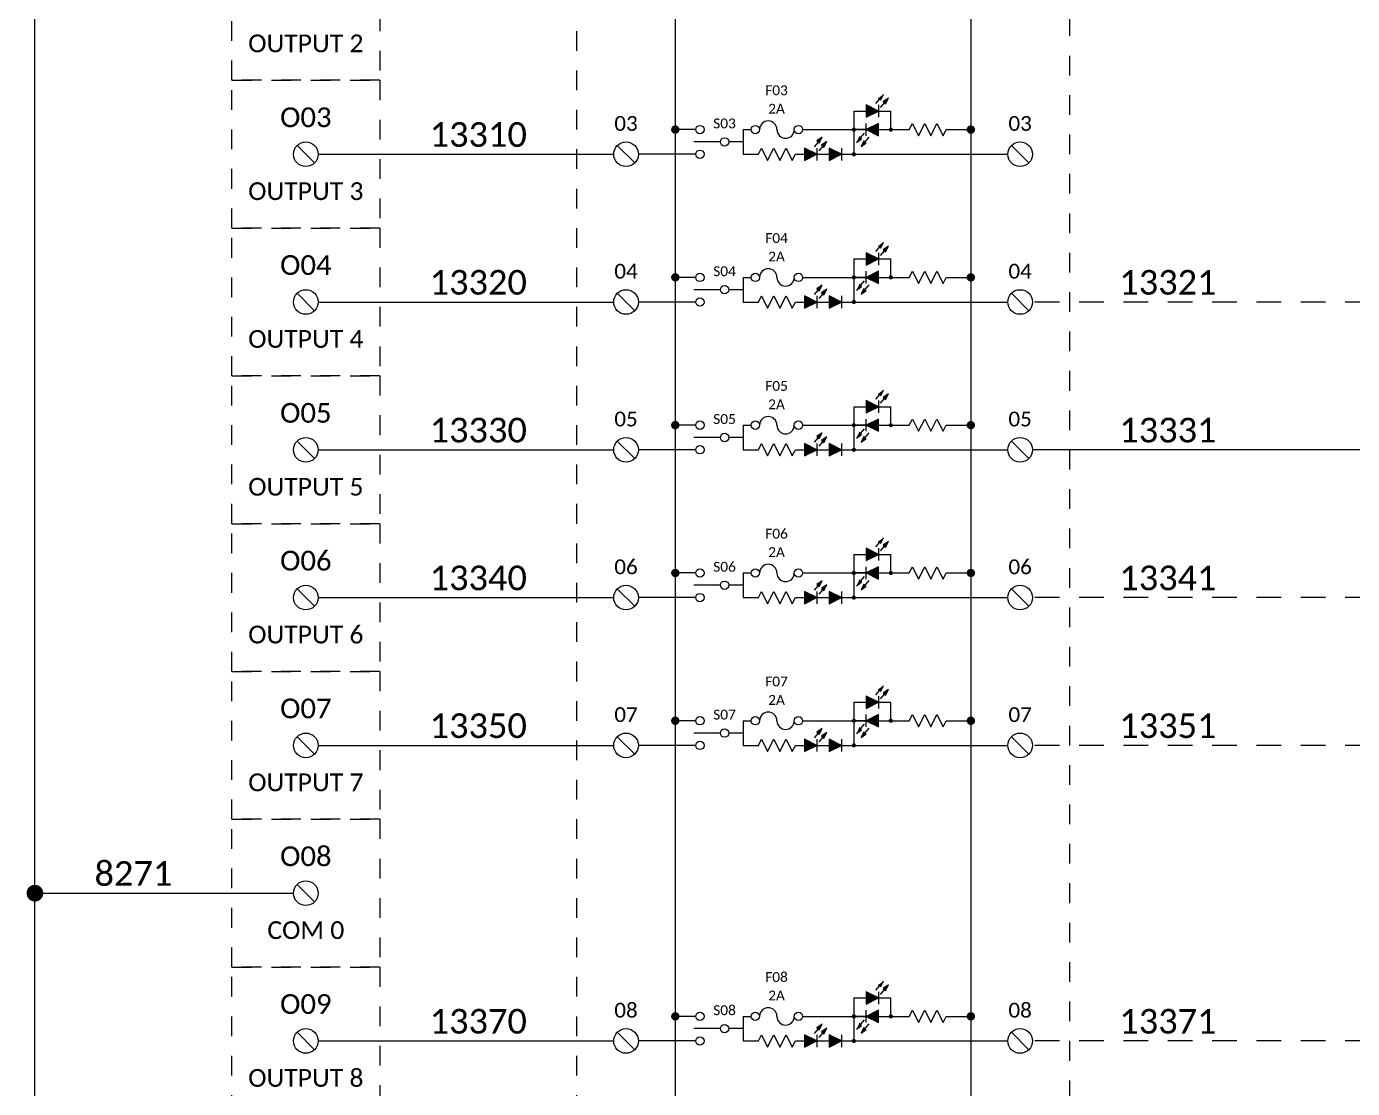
# Model space of a CAD drawing. Header units: inches. Extents: x 0 to 316, y -1 to 150.
# Drawn here: x 109.21 to 115.94, y 32.26 to 37.65 of the extents above; entities that cross this region are included whole.
import ezdxf
from ezdxf.enums import TextEntityAlignment as Align

# ---------------------------------------------------------------- set-up
doc = ezdxf.new("R2010")
doc.units = ezdxf.units.IN
doc.header["$MEASUREMENT"] = 0
doc.linetypes.add('HIDDEN2', pattern=[0.1875, 0.125, -0.0625])
doc.styles.add('Calibri', font='calibri.ttf')

# ---------------------------------------------------------------- blocks, each defined once
blk = doc.blocks.new('TERM')
at = {"color": 2}
blk.add_line((-0.0442, 0.0442), (0.0442, -0.0442), dxfattribs=at)
blk.add_circle((0, 0), 0.0625, dxfattribs=at)
blk = doc.blocks.new('CONN')
at = {"color": 2, "const_width": 0.0425}
blk.add_lwpolyline([(0.02125, 0, 1), (-0.02125, 0, 1)], format="xyb", close=True, dxfattribs=at)

msp = doc.modelspace()

# ---------------------------------------------------------------- hatches: boundary and pattern name
at = {"linetype": 'Continuous'}
h = msp.add_hatch(color=2, dxfattribs=at)
h.dxf.hatch_style = 1
h.paths.add_polyline_path([(113.55744, 37.30447), (113.53117, 37.28583), (113.54304, 37.27566)])
h = msp.add_hatch(color=2, dxfattribs=at)
h.dxf.hatch_style = 1
h.paths.add_polyline_path([(113.58117, 37.28413), (113.5549, 37.26549), (113.56676, 37.25532)])
h = msp.add_hatch(color=2, dxfattribs=at)
h.dxf.hatch_style = 1
h.paths.add_polyline_path([(113.53125, 37.21875), (113.46875, 37.25), (113.46875, 37.1875)])
h = msp.add_hatch(color=2, dxfattribs=at)
h.dxf.hatch_style = 1
h.paths.add_polyline_path([(113.46875, 37.125), (113.53125, 37.09375), (113.53125, 37.15625)])
h = msp.add_hatch(color=2, dxfattribs=at)
h.dxf.hatch_style = 1
h.paths.add_polyline_path([(113.24494, 37.08572), (113.21867, 37.06708), (113.23054, 37.05691)])
h = msp.add_hatch(color=2, dxfattribs=at)
h.dxf.hatch_style = 1
h.paths.add_polyline_path([(113.41883, 37.05962), (113.4451, 37.07826), (113.43324, 37.08843)])
h = msp.add_hatch(color=2, dxfattribs=at)
h.dxf.hatch_style = 1
h.paths.add_polyline_path([(113.21875, 37), (113.15625, 37.03125), (113.15625, 36.96875)])
h = msp.add_hatch(color=2, dxfattribs=at)
h.dxf.hatch_style = 1
h.paths.add_polyline_path([(113.26867, 37.06538), (113.2424, 37.04674), (113.25426, 37.03657)])
h = msp.add_hatch(color=2, dxfattribs=at)
h.dxf.hatch_style = 1
h.paths.add_polyline_path([(113.34375, 37), (113.28125, 37.03125), (113.28125, 36.96875)])
h = msp.add_hatch(color=2, dxfattribs=at)
h.dxf.hatch_style = 1
h.paths.add_polyline_path([(113.44256, 37.03928), (113.46883, 37.05792), (113.45696, 37.06809)])
h = msp.add_hatch(color=2, dxfattribs=at)
h.dxf.hatch_style = 1
h.paths.add_polyline_path([(113.55744, 36.55447), (113.53117, 36.53583), (113.54304, 36.52566)])
h = msp.add_hatch(color=2, dxfattribs=at)
h.dxf.hatch_style = 1
h.paths.add_polyline_path([(113.53125, 36.46875), (113.46875, 36.5), (113.46875, 36.4375)])
h = msp.add_hatch(color=2, dxfattribs=at)
h.dxf.hatch_style = 1
h.paths.add_polyline_path([(113.58117, 36.53413), (113.5549, 36.51549), (113.56676, 36.50532)])
h = msp.add_hatch(color=2, dxfattribs=at)
h.dxf.hatch_style = 1
h.paths.add_polyline_path([(113.46875, 36.375), (113.53125, 36.34375), (113.53125, 36.40625)])
h = msp.add_hatch(color=2, dxfattribs=at)
h.dxf.hatch_style = 1
h.paths.add_polyline_path([(113.41883, 36.30962), (113.4451, 36.32826), (113.43324, 36.33843)])
h = msp.add_hatch(color=2, dxfattribs=at)
h.dxf.hatch_style = 1
h.paths.add_polyline_path([(113.21875, 36.25), (113.15625, 36.28125), (113.15625, 36.21875)])
h = msp.add_hatch(color=2, dxfattribs=at)
h.dxf.hatch_style = 1
h.paths.add_polyline_path([(113.24494, 36.33572), (113.21867, 36.31708), (113.23054, 36.30691)])
h = msp.add_hatch(color=2, dxfattribs=at)
h.dxf.hatch_style = 1
h.paths.add_polyline_path([(113.26867, 36.31538), (113.2424, 36.29674), (113.25426, 36.28657)])
h = msp.add_hatch(color=2, dxfattribs=at)
h.dxf.hatch_style = 1
h.paths.add_polyline_path([(113.34375, 36.25), (113.28125, 36.28125), (113.28125, 36.21875)])
h = msp.add_hatch(color=2, dxfattribs=at)
h.dxf.hatch_style = 1
h.paths.add_polyline_path([(113.44256, 36.28928), (113.46883, 36.30792), (113.45696, 36.31809)])
h = msp.add_hatch(color=2, dxfattribs=at)
h.dxf.hatch_style = 1
h.paths.add_polyline_path([(113.55744, 35.80447), (113.53117, 35.78583), (113.54304, 35.77566)])
h = msp.add_hatch(color=2, dxfattribs=at)
h.dxf.hatch_style = 1
h.paths.add_polyline_path([(113.53125, 35.71875), (113.46875, 35.75), (113.46875, 35.6875)])
h = msp.add_hatch(color=2, dxfattribs=at)
h.dxf.hatch_style = 1
h.paths.add_polyline_path([(113.58117, 35.78413), (113.5549, 35.76549), (113.56676, 35.75532)])
h = msp.add_hatch(color=2, dxfattribs=at)
h.dxf.hatch_style = 1
h.paths.add_polyline_path([(113.46875, 35.625), (113.53125, 35.59375), (113.53125, 35.65625)])
h = msp.add_hatch(color=2, dxfattribs=at)
h.dxf.hatch_style = 1
h.paths.add_polyline_path([(113.21875, 35.5), (113.15625, 35.53125), (113.15625, 35.46875)])
h = msp.add_hatch(color=2, dxfattribs=at)
h.dxf.hatch_style = 1
h.paths.add_polyline_path([(113.24494, 35.58572), (113.21867, 35.56708), (113.23054, 35.55691)])
h = msp.add_hatch(color=2, dxfattribs=at)
h.dxf.hatch_style = 1
h.paths.add_polyline_path([(113.26867, 35.56538), (113.2424, 35.54674), (113.25426, 35.53657)])
h = msp.add_hatch(color=2, dxfattribs=at)
h.dxf.hatch_style = 1
h.paths.add_polyline_path([(113.34375, 35.5), (113.28125, 35.53125), (113.28125, 35.46875)])
h = msp.add_hatch(color=2, dxfattribs=at)
h.dxf.hatch_style = 1
h.paths.add_polyline_path([(113.41883, 35.55962), (113.4451, 35.57826), (113.43324, 35.58843)])
h = msp.add_hatch(color=2, dxfattribs=at)
h.dxf.hatch_style = 1
h.paths.add_polyline_path([(113.44256, 35.53928), (113.46883, 35.55792), (113.45696, 35.56809)])
h = msp.add_hatch(color=2, dxfattribs=at)
h.dxf.hatch_style = 1
h.paths.add_polyline_path([(113.53125, 34.96875), (113.46875, 35), (113.46875, 34.9375)])
h = msp.add_hatch(color=2, dxfattribs=at)
h.dxf.hatch_style = 1
h.paths.add_polyline_path([(113.55744, 35.05447), (113.53117, 35.03583), (113.54304, 35.02566)])
h = msp.add_hatch(color=2, dxfattribs=at)
h.dxf.hatch_style = 1
h.paths.add_polyline_path([(113.58117, 35.03413), (113.5549, 35.01549), (113.56676, 35.00532)])
h = msp.add_hatch(color=2, dxfattribs=at)
h.dxf.hatch_style = 1
h.paths.add_polyline_path([(113.46875, 34.875), (113.53125, 34.84375), (113.53125, 34.90625)])
h = msp.add_hatch(color=2, dxfattribs=at)
h.dxf.hatch_style = 1
h.paths.add_polyline_path([(113.24494, 34.83572), (113.21867, 34.81708), (113.23054, 34.80691)])
h = msp.add_hatch(color=2, dxfattribs=at)
h.dxf.hatch_style = 1
h.paths.add_polyline_path([(113.26867, 34.81538), (113.2424, 34.79674), (113.25426, 34.78657)])
h = msp.add_hatch(color=2, dxfattribs=at)
h.dxf.hatch_style = 1
h.paths.add_polyline_path([(113.41883, 34.80962), (113.4451, 34.82826), (113.43324, 34.83843)])
h = msp.add_hatch(color=2, dxfattribs=at)
h.dxf.hatch_style = 1
h.paths.add_polyline_path([(113.44256, 34.78928), (113.46883, 34.80792), (113.45696, 34.81809)])
h = msp.add_hatch(color=2, dxfattribs=at)
h.dxf.hatch_style = 1
h.paths.add_polyline_path([(113.21875, 34.75), (113.15625, 34.78125), (113.15625, 34.71875)])
h = msp.add_hatch(color=2, dxfattribs=at)
h.dxf.hatch_style = 1
h.paths.add_polyline_path([(113.34375, 34.75), (113.28125, 34.78125), (113.28125, 34.71875)])
h = msp.add_hatch(color=2, dxfattribs=at)
h.dxf.hatch_style = 1
h.paths.add_polyline_path([(113.55744, 34.30447), (113.53117, 34.28583), (113.54304, 34.27566)])
h = msp.add_hatch(color=2, dxfattribs=at)
h.dxf.hatch_style = 1
h.paths.add_polyline_path([(113.58117, 34.28413), (113.5549, 34.26549), (113.56676, 34.25532)])
h = msp.add_hatch(color=2, dxfattribs=at)
h.dxf.hatch_style = 1
h.paths.add_polyline_path([(113.53125, 34.21875), (113.46875, 34.25), (113.46875, 34.1875)])
h = msp.add_hatch(color=2, dxfattribs=at)
h.dxf.hatch_style = 1
h.paths.add_polyline_path([(113.46875, 34.125), (113.53125, 34.09375), (113.53125, 34.15625)])
h = msp.add_hatch(color=2, dxfattribs=at)
h.dxf.hatch_style = 1
h.paths.add_polyline_path([(113.24494, 34.08572), (113.21867, 34.06708), (113.23054, 34.05691)])
h = msp.add_hatch(color=2, dxfattribs=at)
h.dxf.hatch_style = 1
h.paths.add_polyline_path([(113.26867, 34.06538), (113.2424, 34.04674), (113.25426, 34.03657)])
h = msp.add_hatch(color=2, dxfattribs=at)
h.dxf.hatch_style = 1
h.paths.add_polyline_path([(113.41883, 34.05962), (113.4451, 34.07826), (113.43324, 34.08843)])
h = msp.add_hatch(color=2, dxfattribs=at)
h.dxf.hatch_style = 1
h.paths.add_polyline_path([(113.44256, 34.03928), (113.46883, 34.05792), (113.45696, 34.06809)])
h = msp.add_hatch(color=2, dxfattribs=at)
h.dxf.hatch_style = 1
h.paths.add_polyline_path([(113.21875, 34), (113.15625, 34.03125), (113.15625, 33.96875)])
h = msp.add_hatch(color=2, dxfattribs=at)
h.dxf.hatch_style = 1
h.paths.add_polyline_path([(113.34375, 34), (113.28125, 34.03125), (113.28125, 33.96875)])
h = msp.add_hatch(color=2, dxfattribs=at)
h.dxf.hatch_style = 1
h.paths.add_polyline_path([(113.55744, 32.80447), (113.53117, 32.78583), (113.54304, 32.77566)])
h = msp.add_hatch(color=2, dxfattribs=at)
h.dxf.hatch_style = 1
h.paths.add_polyline_path([(113.58117, 32.78413), (113.5549, 32.76549), (113.56676, 32.75532)])
h = msp.add_hatch(color=2, dxfattribs=at)
h.dxf.hatch_style = 1
h.paths.add_polyline_path([(113.53125, 32.71875), (113.46875, 32.75), (113.46875, 32.6875)])
h = msp.add_hatch(color=2, dxfattribs=at)
h.dxf.hatch_style = 1
h.paths.add_polyline_path([(113.46875, 32.625), (113.53125, 32.59375), (113.53125, 32.65625)])
h = msp.add_hatch(color=2, dxfattribs=at)
h.dxf.hatch_style = 1
h.paths.add_polyline_path([(113.24494, 32.58572), (113.21867, 32.56708), (113.23054, 32.55691)])
h = msp.add_hatch(color=2, dxfattribs=at)
h.dxf.hatch_style = 1
h.paths.add_polyline_path([(113.41883, 32.55962), (113.4451, 32.57826), (113.43324, 32.58843)])
h = msp.add_hatch(color=2, dxfattribs=at)
h.dxf.hatch_style = 1
h.paths.add_polyline_path([(113.21875, 32.5), (113.15625, 32.53125), (113.15625, 32.46875)])
h = msp.add_hatch(color=2, dxfattribs=at)
h.dxf.hatch_style = 1
h.paths.add_polyline_path([(113.26867, 32.56538), (113.2424, 32.54674), (113.25426, 32.53657)])
h = msp.add_hatch(color=2, dxfattribs=at)
h.dxf.hatch_style = 1
h.paths.add_polyline_path([(113.34375, 32.5), (113.28125, 32.53125), (113.28125, 32.46875)])
h = msp.add_hatch(color=2, dxfattribs=at)
h.dxf.hatch_style = 1
h.paths.add_polyline_path([(113.44256, 32.53928), (113.46883, 32.55792), (113.45696, 32.56809)])

# ---------------------------------------------------------------- linework, layer by layer
at = {"color": 1}
for p, q in [((109.25, 26.5), (109.25, 41.375)), ((110.6875, 37), (112.1875, 37)), ((110.6875, 36.25), (112.1875, 36.25)), ((110.6875, 35.5), (112.1875, 35.5)), ((116.75, 35.5), (114.3125, 35.5)), ((110.6875, 34.75), (112.1875, 34.75)), ((110.6875, 34), (112.1875, 34)), ((109.25, 33.25), (110.5625, 33.25)), ((110.6875, 32.5), (112.1875, 32.5))]:
    msp.add_line(p, q, dxfattribs=at)
at = {"color": 2, "linetype": 'Continuous'}
for p, q in [((112.5, 40), (112.5, 27.375)), ((114, 39.375), (114, 26.5)), ((113.53711, 37.28074), (113.51677, 37.25702)), ((113.53117, 37.28583), (113.54304, 37.27566)), ((113.54304, 37.27566), (113.55744, 37.30447)), ((113.58117, 37.28413), (113.5549, 37.26549)), ((113.56676, 37.25532), (113.58117, 37.28413)), ((113.40625, 37.21875), (113.40625, 37)), ((113.40625, 37.21875), (113.46875, 37.21875)), ((113.46875, 37.25), (113.46875, 37.1875)), ((113.53125, 37.21875), (113.46875, 37.25)), ((113.46875, 37.1875), (113.53125, 37.21875)), ((113.53125, 37.25), (113.53125, 37.1875)), ((113.53125, 37.21875), (113.59375, 37.21875)), ((113.56083, 37.26041), (113.5405, 37.23668)), ((113.5549, 37.26549), (113.56676, 37.25532)), ((113.59375, 37.125), (113.59375, 37.21875)), ((113.53125, 37.15625), (113.46875, 37.125)), ((113.46875, 37.09375), (113.46875, 37.15625)), ((113.53125, 37.09375), (113.53125, 37.15625)), ((113.6875, 37.125), (113.70312, 37.15625)), ((113.70312, 37.15625), (113.73438, 37.09375)), ((113.73438, 37.09375), (113.76562, 37.15625)), ((113.76562, 37.15625), (113.79688, 37.09375)), ((113.79688, 37.09375), (113.82812, 37.15625)), ((113.82812, 37.15625), (113.85938, 37.09375)), ((112.60379, 37.125), (112.5, 37.125)), ((112.84375, 37.125), (112.84375, 37)), ((112.84375, 37.125), (112.88504, 37.125)), ((113.14597, 37.125), (113.6875, 37.125)), ((113.24494, 37.08572), (113.21867, 37.06708)), ((113.23054, 37.05691), (113.24494, 37.08572)), ((113.46875, 37.125), (113.40625, 37.125)), ((113.41883, 37.05962), (113.4451, 37.07826)), ((113.4451, 37.07826), (113.43324, 37.08843)), ((113.43917, 37.08334), (113.4595, 37.10707)), ((113.46289, 37.06301), (113.48323, 37.08673)), ((113.46875, 37.125), (113.53125, 37.09375)), ((113.85938, 37.09375), (113.875, 37.125)), ((113.875, 37.125), (114, 37.125)), ((112.72879, 37.0625), (112.59375, 37.0625)), ((112.84375, 37.0625), (112.77121, 37.0625)), ((112.92188, 37), (112.9375, 37.03125)), ((112.9375, 37.03125), (112.96875, 36.96875)), ((112.96875, 36.96875), (113, 37.03125)), ((113, 37.03125), (113.03125, 36.96875)), ((113.03125, 36.96875), (113.0625, 37.03125)), ((113.0625, 37.03125), (113.09375, 36.96875)), ((113.15625, 37.03125), (113.15625, 36.96875)), ((113.21875, 37), (113.15625, 37.03125)), ((113.22461, 37.06199), (113.20427, 37.03827)), ((113.21867, 37.06708), (113.23054, 37.05691)), ((113.21875, 37.03125), (113.21875, 36.96875)), ((113.24833, 37.04166), (113.228, 37.01793)), ((113.26867, 37.06538), (113.2424, 37.04674)), ((113.2424, 37.04674), (113.25426, 37.03657)), ((113.25426, 37.03657), (113.26867, 37.06538)), ((113.28125, 37.03125), (113.28125, 36.96875)), ((113.34375, 37), (113.28125, 37.03125)), ((113.34375, 37.03125), (113.34375, 36.96875)), ((113.45696, 37.06809), (113.44256, 37.03928)), ((113.44256, 37.03928), (113.46883, 37.05792)), ((112.60379, 37), (112.3125, 37)), ((112.84375, 37), (112.92188, 37)), ((113.09375, 36.96875), (113.10938, 37)), ((113.10938, 37), (113.15625, 37)), ((113.15625, 36.96875), (113.21875, 37)), ((113.21875, 37), (113.28125, 37)), ((113.28125, 36.96875), (113.34375, 37)), ((113.34375, 37), (114.1875, 37)), ((113.54304, 36.52566), (113.55744, 36.55447)), ((113.46875, 36.5), (113.46875, 36.4375)), ((113.53125, 36.46875), (113.46875, 36.5)), ((113.53711, 36.53074), (113.51677, 36.50702)), ((113.53117, 36.53583), (113.54304, 36.52566)), ((113.53125, 36.5), (113.53125, 36.4375)), ((113.56083, 36.51041), (113.5405, 36.48668)), ((113.58117, 36.53413), (113.5549, 36.51549)), ((113.5549, 36.51549), (113.56676, 36.50532)), ((113.56676, 36.50532), (113.58117, 36.53413)), ((113.40625, 36.46875), (113.40625, 36.25)), ((113.40625, 36.46875), (113.46875, 36.46875)), ((113.46875, 36.4375), (113.53125, 36.46875)), ((113.53125, 36.40625), (113.46875, 36.375)), ((113.46875, 36.34375), (113.46875, 36.40625)), ((113.53125, 36.46875), (113.59375, 36.46875)), ((113.53125, 36.34375), (113.53125, 36.40625)), ((113.59375, 36.375), (113.59375, 36.46875)), ((113.6875, 36.375), (113.70312, 36.40625)), ((113.70312, 36.40625), (113.73438, 36.34375)), ((113.73438, 36.34375), (113.76562, 36.40625)), ((113.76562, 36.40625), (113.79688, 36.34375)), ((113.79688, 36.34375), (113.82812, 36.40625)), ((113.82812, 36.40625), (113.85938, 36.34375)), ((112.60379, 36.375), (112.5, 36.375)), ((112.84375, 36.375), (112.84375, 36.25)), ((112.84375, 36.375), (112.88504, 36.375)), ((113.14597, 36.375), (113.6875, 36.375)), ((113.46875, 36.375), (113.40625, 36.375)), ((113.4451, 36.32826), (113.43324, 36.33843)), ((113.43917, 36.33334), (113.4595, 36.35707)), ((113.46875, 36.375), (113.53125, 36.34375)), ((113.85938, 36.34375), (113.875, 36.375)), ((113.875, 36.375), (114, 36.375)), ((112.72879, 36.3125), (112.59375, 36.3125)), ((112.84375, 36.3125), (112.77121, 36.3125)), ((112.92188, 36.25), (112.9375, 36.28125)), ((112.9375, 36.28125), (112.96875, 36.21875)), ((112.96875, 36.21875), (113, 36.28125)), ((113, 36.28125), (113.03125, 36.21875)), ((113.03125, 36.21875), (113.0625, 36.28125)), ((113.0625, 36.28125), (113.09375, 36.21875)), ((113.15625, 36.28125), (113.15625, 36.21875)), ((113.21875, 36.25), (113.15625, 36.28125)), ((113.22461, 36.31199), (113.20427, 36.28827)), ((113.24494, 36.33572), (113.21867, 36.31708)), ((113.21867, 36.31708), (113.23054, 36.30691)), ((113.21875, 36.28125), (113.21875, 36.21875)), ((113.24833, 36.29166), (113.228, 36.26793)), ((113.23054, 36.30691), (113.24494, 36.33572)), ((113.26867, 36.31538), (113.2424, 36.29674)), ((113.2424, 36.29674), (113.25426, 36.28657)), ((113.25426, 36.28657), (113.26867, 36.31538)), ((113.28125, 36.28125), (113.28125, 36.21875)), ((113.34375, 36.25), (113.28125, 36.28125)), ((113.34375, 36.28125), (113.34375, 36.21875)), ((113.41883, 36.30962), (113.4451, 36.32826)), ((113.45696, 36.31809), (113.44256, 36.28928)), ((113.44256, 36.28928), (113.46883, 36.30792)), ((113.46289, 36.31301), (113.48323, 36.33673)), ((112.60379, 36.25), (112.3125, 36.25)), ((112.84375, 36.25), (112.92188, 36.25)), ((113.09375, 36.21875), (113.10938, 36.25)), ((113.10938, 36.25), (113.15625, 36.25)), ((113.15625, 36.21875), (113.21875, 36.25)), ((113.21875, 36.25), (113.28125, 36.25)), ((113.28125, 36.21875), (113.34375, 36.25)), ((113.34375, 36.25), (114.1875, 36.25)), ((113.54304, 35.77566), (113.55744, 35.80447)), ((113.46875, 35.75), (113.46875, 35.6875)), ((113.53125, 35.71875), (113.46875, 35.75)), ((113.53711, 35.78074), (113.51677, 35.75702)), ((113.53117, 35.78583), (113.54304, 35.77566)), ((113.53125, 35.75), (113.53125, 35.6875)), ((113.56083, 35.76041), (113.5405, 35.73668)), ((113.58117, 35.78413), (113.5549, 35.76549)), ((113.5549, 35.76549), (113.56676, 35.75532)), ((113.56676, 35.75532), (113.58117, 35.78413)), ((113.40625, 35.71875), (113.40625, 35.5)), ((113.40625, 35.71875), (113.46875, 35.71875)), ((113.46875, 35.6875), (113.53125, 35.71875)), ((113.53125, 35.71875), (113.59375, 35.71875)), ((113.59375, 35.625), (113.59375, 35.71875)), ((112.60379, 35.625), (112.5, 35.625)), ((112.84375, 35.625), (112.84375, 35.5)), ((112.84375, 35.625), (112.88504, 35.625)), ((113.14597, 35.625), (113.6875, 35.625)), ((113.46875, 35.625), (113.40625, 35.625)), ((113.43917, 35.58334), (113.4595, 35.60707)), ((113.53125, 35.65625), (113.46875, 35.625)), ((113.46875, 35.59375), (113.46875, 35.65625)), ((113.46875, 35.625), (113.53125, 35.59375)), ((113.53125, 35.59375), (113.53125, 35.65625)), ((113.6875, 35.625), (113.70312, 35.65625)), ((113.70312, 35.65625), (113.73438, 35.59375)), ((113.73438, 35.59375), (113.76562, 35.65625)), ((113.76562, 35.65625), (113.79688, 35.59375)), ((113.79688, 35.59375), (113.82812, 35.65625)), ((113.82812, 35.65625), (113.85938, 35.59375)), ((113.85938, 35.59375), (113.875, 35.625)), ((113.875, 35.625), (114, 35.625)), ((112.72879, 35.5625), (112.59375, 35.5625)), ((112.84375, 35.5625), (112.77121, 35.5625)), ((112.92188, 35.5), (112.9375, 35.53125)), ((112.9375, 35.53125), (112.96875, 35.46875)), ((112.96875, 35.46875), (113, 35.53125)), ((113, 35.53125), (113.03125, 35.46875)), ((113.03125, 35.46875), (113.0625, 35.53125)), ((113.0625, 35.53125), (113.09375, 35.46875)), ((113.15625, 35.53125), (113.15625, 35.46875)), ((113.21875, 35.5), (113.15625, 35.53125)), ((113.22461, 35.56199), (113.20427, 35.53827)), ((113.24494, 35.58572), (113.21867, 35.56708)), ((113.21867, 35.56708), (113.23054, 35.55691)), ((113.21875, 35.53125), (113.21875, 35.46875)), ((113.24833, 35.54166), (113.228, 35.51793)), ((113.23054, 35.55691), (113.24494, 35.58572)), ((113.26867, 35.56538), (113.2424, 35.54674)), ((113.2424, 35.54674), (113.25426, 35.53657)), ((113.25426, 35.53657), (113.26867, 35.56538)), ((113.28125, 35.53125), (113.28125, 35.46875)), ((113.34375, 35.5), (113.28125, 35.53125)), ((113.34375, 35.53125), (113.34375, 35.46875)), ((113.41883, 35.55962), (113.4451, 35.57826)), ((113.4451, 35.57826), (113.43324, 35.58843)), ((113.45696, 35.56809), (113.44256, 35.53928)), ((113.44256, 35.53928), (113.46883, 35.55792)), ((113.46289, 35.56301), (113.48323, 35.58673)), ((112.60379, 35.5), (112.3125, 35.5)), ((112.84375, 35.5), (112.92188, 35.5)), ((113.09375, 35.46875), (113.10938, 35.5)), ((113.10938, 35.5), (113.15625, 35.5)), ((113.15625, 35.46875), (113.21875, 35.5)), ((113.21875, 35.5), (113.28125, 35.5)), ((113.28125, 35.46875), (113.34375, 35.5)), ((113.34375, 35.5), (114.1875, 35.5)), ((113.46875, 35), (113.46875, 34.9375)), ((113.53125, 34.96875), (113.46875, 35)), ((113.53711, 35.03074), (113.51677, 35.00702)), ((113.53117, 35.03583), (113.54304, 35.02566)), ((113.53125, 35), (113.53125, 34.9375)), ((113.56083, 35.01041), (113.5405, 34.98668)), ((113.54304, 35.02566), (113.55744, 35.05447)), ((113.58117, 35.03413), (113.5549, 35.01549)), ((113.5549, 35.01549), (113.56676, 35.00532)), ((113.56676, 35.00532), (113.58117, 35.03413)), ((113.40625, 34.96875), (113.40625, 34.75)), ((113.40625, 34.96875), (113.46875, 34.96875)), ((113.46875, 34.9375), (113.53125, 34.96875)), ((113.53125, 34.96875), (113.59375, 34.96875)), ((113.59375, 34.875), (113.59375, 34.96875)), ((112.60379, 34.875), (112.5, 34.875)), ((112.84375, 34.875), (112.84375, 34.75)), ((112.84375, 34.875), (112.88504, 34.875)), ((113.14597, 34.875), (113.6875, 34.875)), ((113.46875, 34.875), (113.40625, 34.875)), ((113.53125, 34.90625), (113.46875, 34.875)), ((113.46875, 34.84375), (113.46875, 34.90625)), ((113.46875, 34.875), (113.53125, 34.84375)), ((113.53125, 34.84375), (113.53125, 34.90625)), ((113.6875, 34.875), (113.70312, 34.90625)), ((113.70312, 34.90625), (113.73438, 34.84375)), ((113.73438, 34.84375), (113.76562, 34.90625)), ((113.76562, 34.90625), (113.79688, 34.84375)), ((113.79688, 34.84375), (113.82812, 34.90625)), ((113.82812, 34.90625), (113.85938, 34.84375)), ((113.85938, 34.84375), (113.875, 34.875)), ((113.875, 34.875), (114, 34.875)), ((112.72879, 34.8125), (112.59375, 34.8125)), ((112.84375, 34.8125), (112.77121, 34.8125)), ((113.22461, 34.81199), (113.20427, 34.78827)), ((113.24494, 34.83572), (113.21867, 34.81708)), ((113.21867, 34.81708), (113.23054, 34.80691)), ((113.24833, 34.79166), (113.228, 34.76793)), ((113.23054, 34.80691), (113.24494, 34.83572)), ((113.26867, 34.81538), (113.2424, 34.79674)), ((113.2424, 34.79674), (113.25426, 34.78657)), ((113.25426, 34.78657), (113.26867, 34.81538)), ((113.41883, 34.80962), (113.4451, 34.82826)), ((113.4451, 34.82826), (113.43324, 34.83843)), ((113.43917, 34.83334), (113.4595, 34.85707)), ((113.45696, 34.81809), (113.44256, 34.78928)), ((113.44256, 34.78928), (113.46883, 34.80792)), ((113.46289, 34.81301), (113.48323, 34.83673)), ((112.60379, 34.75), (112.3125, 34.75)), ((112.84375, 34.75), (112.92188, 34.75)), ((112.92188, 34.75), (112.9375, 34.78125)), ((112.9375, 34.78125), (112.96875, 34.71875)), ((112.96875, 34.71875), (113, 34.78125)), ((113, 34.78125), (113.03125, 34.71875)), ((113.03125, 34.71875), (113.0625, 34.78125)), ((113.0625, 34.78125), (113.09375, 34.71875)), ((113.09375, 34.71875), (113.10938, 34.75)), ((113.10938, 34.75), (113.15625, 34.75)), ((113.15625, 34.78125), (113.15625, 34.71875)), ((113.21875, 34.75), (113.15625, 34.78125)), ((113.15625, 34.71875), (113.21875, 34.75)), ((113.21875, 34.78125), (113.21875, 34.71875)), ((113.21875, 34.75), (113.28125, 34.75)), ((113.28125, 34.78125), (113.28125, 34.71875)), ((113.34375, 34.75), (113.28125, 34.78125)), ((113.28125, 34.71875), (113.34375, 34.75)), ((113.34375, 34.78125), (113.34375, 34.71875)), ((113.34375, 34.75), (114.1875, 34.75)), ((113.53711, 34.28074), (113.51677, 34.25702)), ((113.53117, 34.28583), (113.54304, 34.27566)), ((113.56083, 34.26041), (113.5405, 34.23668)), ((113.54304, 34.27566), (113.55744, 34.30447)), ((113.58117, 34.28413), (113.5549, 34.26549)), ((113.5549, 34.26549), (113.56676, 34.25532)), ((113.56676, 34.25532), (113.58117, 34.28413)), ((113.40625, 34.21875), (113.40625, 34)), ((113.40625, 34.21875), (113.46875, 34.21875)), ((113.46875, 34.25), (113.46875, 34.1875)), ((113.53125, 34.21875), (113.46875, 34.25)), ((113.46875, 34.1875), (113.53125, 34.21875)), ((113.53125, 34.25), (113.53125, 34.1875)), ((113.53125, 34.21875), (113.59375, 34.21875)), ((113.59375, 34.125), (113.59375, 34.21875)), ((112.60379, 34.125), (112.5, 34.125)), ((112.84375, 34.125), (112.84375, 34)), ((112.84375, 34.125), (112.88504, 34.125)), ((113.14597, 34.125), (113.6875, 34.125)), ((113.46875, 34.125), (113.40625, 34.125)), ((113.53125, 34.15625), (113.46875, 34.125)), ((113.46875, 34.09375), (113.46875, 34.15625)), ((113.46875, 34.125), (113.53125, 34.09375)), ((113.53125, 34.09375), (113.53125, 34.15625)), ((113.6875, 34.125), (113.70312, 34.15625)), ((113.70312, 34.15625), (113.73438, 34.09375)), ((113.73438, 34.09375), (113.76562, 34.15625)), ((113.76562, 34.15625), (113.79688, 34.09375)), ((113.79688, 34.09375), (113.82812, 34.15625)), ((113.82812, 34.15625), (113.85938, 34.09375)), ((113.85938, 34.09375), (113.875, 34.125)), ((113.875, 34.125), (114, 34.125)), ((112.72879, 34.0625), (112.59375, 34.0625)), ((112.84375, 34.0625), (112.77121, 34.0625)), ((113.22461, 34.06199), (113.20427, 34.03827)), ((113.24494, 34.08572), (113.21867, 34.06708)), ((113.21867, 34.06708), (113.23054, 34.05691)), ((113.23054, 34.05691), (113.24494, 34.08572)), ((113.26867, 34.06538), (113.2424, 34.04674)), ((113.25426, 34.03657), (113.26867, 34.06538)), ((113.41883, 34.05962), (113.4451, 34.07826)), ((113.4451, 34.07826), (113.43324, 34.08843)), ((113.43917, 34.08334), (113.4595, 34.10707)), ((113.45696, 34.06809), (113.44256, 34.03928)), ((113.44256, 34.03928), (113.46883, 34.05792)), ((113.46289, 34.06301), (113.48323, 34.08673)), ((112.60379, 34), (112.3125, 34)), ((112.84375, 34), (112.92188, 34)), ((112.92188, 34), (112.9375, 34.03125)), ((112.9375, 34.03125), (112.96875, 33.96875)), ((112.96875, 33.96875), (113, 34.03125)), ((113, 34.03125), (113.03125, 33.96875)), ((113.03125, 33.96875), (113.0625, 34.03125)), ((113.0625, 34.03125), (113.09375, 33.96875)), ((113.09375, 33.96875), (113.10938, 34)), ((113.10938, 34), (113.15625, 34)), ((113.15625, 34.03125), (113.15625, 33.96875)), ((113.21875, 34), (113.15625, 34.03125)), ((113.15625, 33.96875), (113.21875, 34)), ((113.21875, 34.03125), (113.21875, 33.96875)), ((113.21875, 34), (113.28125, 34)), ((113.24833, 34.04166), (113.228, 34.01793)), ((113.2424, 34.04674), (113.25426, 34.03657)), ((113.28125, 34.03125), (113.28125, 33.96875)), ((113.34375, 34), (113.28125, 34.03125)), ((113.28125, 33.96875), (113.34375, 34)), ((113.34375, 34.03125), (113.34375, 33.96875)), ((113.34375, 34), (114.1875, 34)), ((113.53711, 32.78074), (113.51677, 32.75702)), ((113.53117, 32.78583), (113.54304, 32.77566)), ((113.54304, 32.77566), (113.55744, 32.80447)), ((113.58117, 32.78413), (113.5549, 32.76549)), ((113.56676, 32.75532), (113.58117, 32.78413)), ((113.40625, 32.71875), (113.40625, 32.5)), ((113.40625, 32.71875), (113.46875, 32.71875)), ((113.46875, 32.75), (113.46875, 32.6875)), ((113.53125, 32.71875), (113.46875, 32.75)), ((113.46875, 32.6875), (113.53125, 32.71875)), ((113.53125, 32.75), (113.53125, 32.6875)), ((113.53125, 32.71875), (113.59375, 32.71875)), ((113.56083, 32.76041), (113.5405, 32.73668)), ((113.5549, 32.76549), (113.56676, 32.75532)), ((113.59375, 32.625), (113.59375, 32.71875)), ((113.53125, 32.65625), (113.46875, 32.625)), ((113.46875, 32.59375), (113.46875, 32.65625)), ((113.53125, 32.59375), (113.53125, 32.65625)), ((113.6875, 32.625), (113.70312, 32.65625)), ((113.70312, 32.65625), (113.73438, 32.59375)), ((113.73438, 32.59375), (113.76562, 32.65625)), ((113.76562, 32.65625), (113.79688, 32.59375)), ((113.79688, 32.59375), (113.82812, 32.65625)), ((113.82812, 32.65625), (113.85938, 32.59375)), ((112.60379, 32.625), (112.5, 32.625)), ((112.84375, 32.625), (112.84375, 32.5)), ((112.84375, 32.625), (112.88504, 32.625)), ((113.14597, 32.625), (113.6875, 32.625)), ((113.24494, 32.58572), (113.21867, 32.56708)), ((113.23054, 32.55691), (113.24494, 32.58572)), ((113.46875, 32.625), (113.40625, 32.625)), ((113.41883, 32.55962), (113.4451, 32.57826)), ((113.4451, 32.57826), (113.43324, 32.58843)), ((113.43917, 32.58334), (113.4595, 32.60707)), ((113.46289, 32.56301), (113.48323, 32.58673)), ((113.46875, 32.625), (113.53125, 32.59375)), ((113.85938, 32.59375), (113.875, 32.625)), ((113.875, 32.625), (114, 32.625)), ((112.72879, 32.5625), (112.59375, 32.5625)), ((112.84375, 32.5625), (112.77121, 32.5625)), ((112.92188, 32.5), (112.9375, 32.53125)), ((112.9375, 32.53125), (112.96875, 32.46875)), ((112.96875, 32.46875), (113, 32.53125)), ((113, 32.53125), (113.03125, 32.46875)), ((113.03125, 32.46875), (113.0625, 32.53125)), ((113.0625, 32.53125), (113.09375, 32.46875)), ((113.15625, 32.53125), (113.15625, 32.46875)), ((113.21875, 32.5), (113.15625, 32.53125)), ((113.22461, 32.56199), (113.20427, 32.53827)), ((113.21867, 32.56708), (113.23054, 32.55691)), ((113.21875, 32.53125), (113.21875, 32.46875)), ((113.24833, 32.54166), (113.228, 32.51793)), ((113.26867, 32.56538), (113.2424, 32.54674)), ((113.2424, 32.54674), (113.25426, 32.53657)), ((113.25426, 32.53657), (113.26867, 32.56538)), ((113.28125, 32.53125), (113.28125, 32.46875)), ((113.34375, 32.5), (113.28125, 32.53125)), ((113.34375, 32.53125), (113.34375, 32.46875)), ((113.45696, 32.56809), (113.44256, 32.53928)), ((113.44256, 32.53928), (113.46883, 32.55792)), ((112.60379, 32.5), (112.3125, 32.5)), ((112.84375, 32.5), (112.92188, 32.5)), ((113.09375, 32.46875), (113.10938, 32.5)), ((113.10938, 32.5), (113.15625, 32.5)), ((113.15625, 32.46875), (113.21875, 32.5)), ((113.21875, 32.5), (113.28125, 32.5)), ((113.28125, 32.46875), (113.34375, 32.5)), ((113.34375, 32.5), (114.1875, 32.5))]:
    msp.add_line(p, q, dxfattribs=at)
at = {"color": 1, "linetype": 'HIDDEN2'}
for p, q in [((118.5, 36.25), (114.3125, 36.25)), ((118.5, 34.75), (114.3125, 34.75)), ((118.5, 34), (114.3125, 34)), ((118.5, 32.5), (114.3125, 32.5))]:
    msp.add_line(p, q, dxfattribs=at)
at = {"color": 2, "linetype": 'HIDDEN2', "ltscale": 0.5}
msp.add_lwpolyline([(113.75, 40.5), (114.5, 40.5), (114.5, 26.125), (112, 26.125), (112, 40.5), (112.6875, 40.5)], dxfattribs=at)
for points in [[(110.25, 38.125), (111, 38.125), (111, 37.375), (110.25, 37.375)], [(110.25, 37.375), (111, 37.375), (111, 36.625), (110.25, 36.625)], [(110.25, 36.625), (111, 36.625), (111, 35.875), (110.25, 35.875)], [(110.25, 35.875), (111, 35.875), (111, 35.125), (110.25, 35.125)], [(110.25, 35.125), (111, 35.125), (111, 34.375), (110.25, 34.375)], [(110.25, 34.375), (111, 34.375), (111, 33.625), (110.25, 33.625)], [(110.25, 33.625), (111, 33.625), (111, 32.875), (110.25, 32.875)], [(110.25, 32.875), (111, 32.875), (111, 32.125), (110.25, 32.125)]]:
    msp.add_lwpolyline(points, close=True, dxfattribs=at)
at = {"color": 2, "linetype": 'Continuous'}
for centre in [(112.625, 37.125), (112.90625, 37.125), (113.12476, 37.125), (112.75, 37.0625), (112.625, 37), (112.625, 36.375), (112.90625, 36.375), (113.12476, 36.375), (112.625, 36.25), (112.75, 36.3125), (112.625, 35.625), (112.90625, 35.625), (113.12476, 35.625), (112.75, 35.5625), (112.625, 35.5), (112.625, 34.875), (112.90625, 34.875), (113.12476, 34.875), (112.75, 34.8125), (112.625, 34.75), (112.625, 34.125), (112.90625, 34.125), (113.12476, 34.125), (112.75, 34.0625), (112.625, 34), (112.625, 32.625), (112.90625, 32.625), (113.12476, 32.625), (112.75, 32.5625), (112.625, 32.5)]:
    msp.add_circle(centre, 0.02121, dxfattribs=at)
for centre, start, end in [((112.97148, 37.125), 0, 180), ((113.05952, 37.125), 180, 0), ((112.97148, 36.375), 0, 180), ((113.05952, 36.375), 180, 0), ((112.97148, 35.625), 0, 180), ((113.05952, 35.625), 180, 0), ((112.97148, 34.875), 0, 180), ((113.05952, 34.875), 180, 0), ((112.97148, 34.125), 0, 180), ((113.05952, 34.125), 180, 0), ((112.97148, 32.625), 0, 180), ((113.05952, 32.625), 180, 0)]:
    msp.add_arc(centre, 0.04402, start, end, dxfattribs=at)

# ---------------------------------------------------------------- block references
at = {"color": 2}
for p, xscale, yscale, zscale in [((112.5, 37.125), 0.5, 0.5, 0.5), ((114, 37.125), 0.5, 0.5, 0.5), ((113.40625, 37.125), 0.25, 0.25, 0.25), ((113.59375, 37.125), 0.25, 0.25, 0.25), ((113.40625, 37), 0.25, 0.25, 0.25), ((112.5, 36.375), 0.5, 0.5, 0.5), ((113.40625, 36.375), 0.25, 0.25, 0.25), ((113.59375, 36.375), 0.25, 0.25, 0.25), ((114, 36.375), 0.5, 0.5, 0.5), ((113.40625, 36.25), 0.25, 0.25, 0.25), ((112.5, 35.625), 0.5, 0.5, 0.5), ((113.40625, 35.625), 0.25, 0.25, 0.25), ((113.59375, 35.625), 0.25, 0.25, 0.25), ((114, 35.625), 0.5, 0.5, 0.5), ((113.40625, 35.5), 0.25, 0.25, 0.25), ((112.5, 34.875), 0.5, 0.5, 0.5), ((113.40625, 34.875), 0.25, 0.25, 0.25), ((113.59375, 34.875), 0.25, 0.25, 0.25), ((114, 34.875), 0.5, 0.5, 0.5), ((113.40625, 34.75), 0.25, 0.25, 0.25), ((112.5, 34.125), 0.5, 0.5, 0.5), ((113.40625, 34.125), 0.25, 0.25, 0.25), ((113.59375, 34.125), 0.25, 0.25, 0.25), ((114, 34.125), 0.5, 0.5, 0.5), ((113.40625, 34), 0.25, 0.25, 0.25), ((112.5, 32.625), 0.5, 0.5, 0.5), ((114, 32.625), 0.5, 0.5, 0.5), ((113.40625, 32.625), 0.25, 0.25, 0.25), ((113.59375, 32.625), 0.25, 0.25, 0.25), ((113.40625, 32.5), 0.25, 0.25, 0.25)]:
    msp.add_blockref('CONN', p, dxfattribs=dict(at, xscale=xscale, yscale=yscale, zscale=zscale))
for p in [(110.625, 37), (110.625, 36.25), (110.625, 35.5), (110.625, 34.75), (110.625, 34), (110.625, 33.25), (110.625, 32.5)]:
    msp.add_blockref('TERM', p)
for name, p in [('TERM', (112.25, 37)), ('TERM', (114.25, 37)), ('TERM', (112.25, 36.25)), ('TERM', (114.25, 36.25)), ('TERM', (112.25, 35.5)), ('TERM', (114.25, 35.5)), ('TERM', (112.25, 34.75)), ('TERM', (114.25, 34.75)), ('TERM', (112.25, 34)), ('TERM', (114.25, 34)), ('CONN', (109.25, 33.25)), ('TERM', (112.25, 32.5)), ('TERM', (114.25, 32.5))]:
    msp.add_blockref(name, p, dxfattribs=at)

# ---------------------------------------------------------------- texts
at = {"color": 3, "style": 'Calibri'}
for s, height, p in [('OUTPUT 2', 0.09, (110.625, 37.5625)), ('O03', 0.1, (110.625, 37.1875)), ('OUTPUT 3', 0.09, (110.625, 36.8125)), ('O04', 0.1, (110.625, 36.4375)), ('OUTPUT 4', 0.09, (110.625, 36.0625)), ('O05', 0.1, (110.625, 35.6875)), ('OUTPUT 5', 0.09, (110.625, 35.3125)), ('O06', 0.1, (110.625, 34.9375)), ('OUTPUT 6', 0.09, (110.625, 34.5625)), ('O07', 0.1, (110.625, 34.1875)), ('OUTPUT 7', 0.09, (110.625, 33.8125)), ('O08', 0.1, (110.625, 33.4375)), ('COM 0', 0.09, (110.625, 33.0625)), ('O09', 0.1, (110.625, 32.6875)), ('OUTPUT 8', 0.09, (110.625, 32.3125))]:
    msp.add_text(s, height=height, dxfattribs=at).set_placement(p, align=Align.MIDDLE_CENTER)
at = {"color": 2, "linetype": 'Continuous', "style": 'Calibri'}
for s, height, p in [('F03', 0.05, (113.01385, 37.32446)), ('2A', 0.05, (113.01385, 37.23071)), ('03', 0.075, (112.25, 37.15625)), ('S03', 0.05, (112.75, 37.15625)), ('03', 0.075, (114.25, 37.15625)), ('F04', 0.05, (113.01385, 36.57446)), ('2A', 0.05, (113.01385, 36.48071)), ('04', 0.075, (112.25, 36.40625)), ('S04', 0.05, (112.75, 36.40625)), ('04', 0.075, (114.25, 36.40625)), ('F05', 0.05, (113.01385, 35.82446)), ('2A', 0.05, (113.01385, 35.73071)), ('05', 0.075, (112.25, 35.65625)), ('S05', 0.05, (112.75, 35.65625)), ('05', 0.075, (114.25, 35.65625)), ('F06', 0.05, (113.01385, 35.07446)), ('2A', 0.05, (113.01385, 34.98071)), ('06', 0.075, (112.25, 34.90625)), ('S06', 0.05, (112.75, 34.90625)), ('06', 0.075, (114.25, 34.90625)), ('F07', 0.05, (113.01385, 34.32446)), ('2A', 0.05, (113.01385, 34.23071)), ('07', 0.075, (112.25, 34.15625)), ('07', 0.075, (114.25, 34.15625)), ('S07', 0.05, (112.75, 34.15625)), ('F08', 0.05, (113.01385, 32.82446)), ('2A', 0.05, (113.01385, 32.73071)), ('08', 0.075, (112.25, 32.65625)), ('S08', 0.05, (112.75, 32.65625)), ('08', 0.075, (114.25, 32.65625))]:
    msp.add_text(s, height=height, dxfattribs=at).set_placement(p, align=Align.MIDDLE_CENTER)
at = {"color": 1, "style": 'Calibri'}
for s, p in [('13310', (111.5, 37)), ('13320', (111.5, 36.25)), ('13321', (115, 36.25)), ('13330', (111.5, 35.5)), ('13331', (115, 35.5)), ('13340', (111.5, 34.75)), ('13341', (115, 34.75)), ('13350', (111.5, 34)), ('13351', (115, 34)), ('8271', (109.75, 33.25)), ('13370', (111.5, 32.5)), ('13371', (115, 32.5))]:
    msp.add_text(s, height=0.125, dxfattribs=at).set_placement(p, align=Align.BOTTOM_CENTER)

doc.saveas('drawing.dxf')
